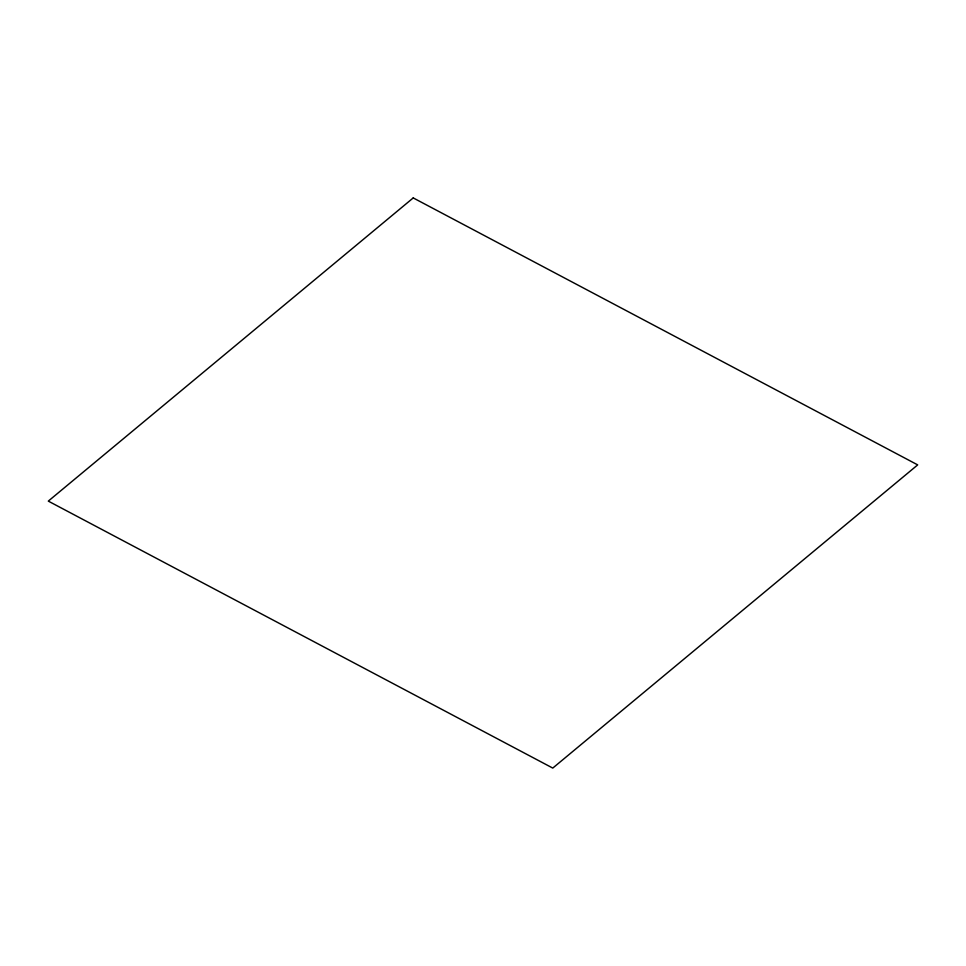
<?xml version="1.0" encoding="UTF-8"?>
<svg xmlns="http://www.w3.org/2000/svg" width="966" height="966" viewBox="0 0 966 966"><rect width="100%" height="100%" fill="white"/><g stroke="black" fill="none" stroke-linecap="round" stroke-linejoin="round"><path stroke-width="1.45" d="M413.231 197.921L48.3 501.113L552.769 768.079L917.7 464.887L413.231 197.921"/></g></svg>
